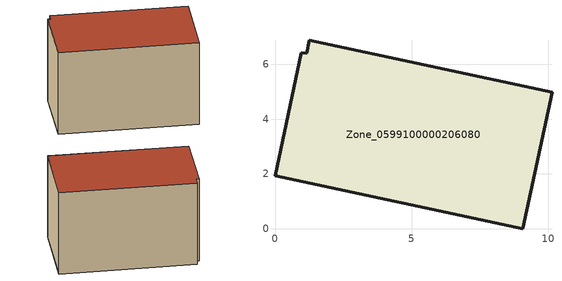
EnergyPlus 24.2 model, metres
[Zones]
Zone_0599100000206080
 floor ground (C_G): 1.15,6.4 1.26,6.88 10.13,4.98 9.06,0 0,1.93 0.95,6.43 z0
 wall outside (C_F): 9.06,0 10.13,4.98 1.26,6.88 1.15,6.4 0.95,6.43 0,1.93 9.06,0 z0:5.99
 roof outside (C_R): 1.26,6.88 1.15,6.4 0.95,6.43 0,1.93 9.06,0 10.13,4.98 z5.99
[BUILDING]
Pand.0599100000206080: North Axis=0; Terrain=City; Loads Convergence Tolerance Value=0.04; Temperature Convergence Tolerance Value=0.4; Solar Distribution=FullExterior; Maximum Number of Warmup Days=25; Minimum Number of Warmup Days=1
[Site:Location]
Rotterdam.The.Hague.AP_ZH_NLD Design_Conditions: Latitude=51.96; Longitude=4.45; Time Zone=1; Elevation=-4.5
[SITE:GROUNDTEMPERATURE:BUILDINGSURFACE]
18, 18, 18, 18, 18, 18, 18, 18, 18, 18, 18, 18
[MATERIAL] Thermal Absorptance=0.9; Solar Absorptance=0.7; Visible Absorptance=0.7
Name | Roughness | Thickness | Conductivity | Density | Specific Heat
G.TI.1975-1991 | MediumSmooth | 0.15 | 0.288461 | 540 | 1210
F.TI.1975-1991 | Rough | 0.3 | 0.230769 | 1920 | 840
R.TI.1975-1991 | MediumRough | 0.2 | 0.153846 | 1500 | 1000
[CONSTRUCTION]
C_G: G.TI.1975-1991
C_F: F.TI.1975-1991
C_R: R.TI.1975-1991
[ZONE]
Zone_0599100000206080: Type=1; Multiplier=1; Ceiling Height=Autocalculate; Volume=Autocalculate; Floor Area=autocalculate; Part of Total Floor Area=Yes
[ZONEINFILTRATION:DESIGNFLOWRATE]
Infil_Zone_0599100000206080: Zone or ZoneList or Space or SpaceList=Zone_0599100000206080; Schedule=AlwaysOn; Design Flow Rate Calculation Method=Flow/Area; Flow Rate per Floor Area=0.003; Constant Term Coefficient=1; Temperature Term Coefficient=0; Velocity Term Coefficient=0; Velocity Squared Term Coefficient=0
[HVACTEMPLATE:ZONE:IDEALLOADSAIRSYSTEM]
Zone_0599100000206080: Maximum Heating Supply Air Temperature=50; Minimum Cooling Supply Air Temperature=13; Maximum Heating Supply Air Humidity Ratio=0.0156; Minimum Cooling Supply Air Humidity Ratio=0.0077; Heating Limit=NoLimit; Cooling Limit=NoLimit; Dehumidification Control Type=ConstantSensibleHeatRatio; Cooling Sensible Heat Ratio=0.7; Dehumidification Setpoint=60; Humidification Control Type=None; Humidification Setpoint=30; Outdoor Air Method=None; Outdoor Air Flow Rate per Person=0.00944; Outdoor Air Flow Rate per Zone Floor Area=0; Outdoor Air Flow Rate per Zone=0; Demand Controlled Ventilation Type=None; Outdoor Air Economizer Type=NoEconomizer; Heat Recovery Type=None; Sensible Heat Recovery Effectiveness=0.7; Latent Heat Recovery Effectiveness=0.65
[ZONECONTROL:THERMOSTAT]
ThermostatControl_Zone_0599100000206080: Zone or ZoneList=Zone_0599100000206080; Control Type Schedule=DualSetpointControlType; Control 1=Thermostat_Zone_0599100000206080; Temperature Difference Between Cutout And Setpoint=0
[THERMOSTATSETPOINT:DUALSETPOINT]
Thermostat_Zone_0599100000206080: Heating Setpoint Temperature Schedule=HeatingSetpoint_Zone_0599100000206080; Cooling Setpoint Temperature Schedule=CoolingSetpoint_Zone_0599100000206080
[SCHEDULE:COMPACT]
HeatingSetpoint_Zone_0599100000206080: Through: 12/31, For: AllDays, Until: 24:00, 21
CoolingSetpoint_Zone_0599100000206080: Through: 12/31, For: AllDays, Until: 24:00, 24
DualSetpointControlType: Through: 12/31, For: AllDays, Until: 24:00, 4
AlwaysOn: Through: 12/31, For: AllDays, Until: 24:00, 1
